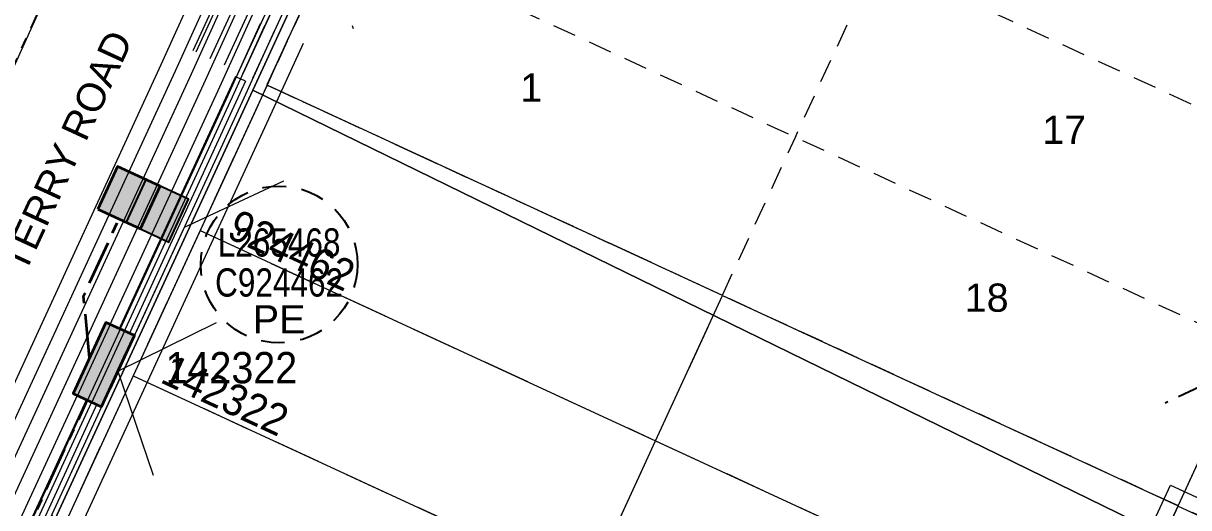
# Model space of a CAD drawing. Header units: metres. Extents: x 0 to 307451, y 0 to 6277344.
# Drawn here: x 305364.9 to 305439.2, y 6275199.8 to 6275230.7 of the extents above; entities that cross this region are included whole.
import ezdxf
from ezdxf.enums import TextEntityAlignment as Align

# ---------------------------------------------------------------- set-up
doc = ezdxf.new("R2010")
doc.units = ezdxf.units.M
for name, pattern in [('Cable Exist UG', [7, 4, -1, 1, -1]), ('Dash', [5, 3, -2]), ('IE Trench LV', [6, 4, -2]), ('PHANTOMX2', [6.6, 3, -0.75, 0.2, -0.75, 0.2, -0.75, 0.2, -0.75])]:
    doc.linetypes.add(name, pattern=pattern)
doc.layers.get('0').update_dxf_attribs({"color": 6})
for name, color, linetype, lineweight in [('_User Miscellaneous1', 30, 'Continuous', 13), ('_User_LV_Exist', 5, 'Continuous', 35), ('_User_SL_Exist', 4, 'Continuous', 35), ('Cadastre Developer_SP_NEW', 92, 'Continuous', 15), ('Cadastre Land Parcels_SP_EXT', 118, 'Continuous', 15), ('Cadastre Roads_SP_EXT', 218, 'Continuous', 15), ('Cadastre Roads_SP_NEW', 214, 'Continuous', 15)]:
    doc.layers.add(name, color=color, linetype=linetype, lineweight=lineweight)
doc.layers.add('_User Miscellaneous10', color=252, linetype='Continuous', lineweight=13, plot=False, transparency=0.75)
for name, color, linetype in [('Equip_SP_SL_EXT', 7, 'Continuous'), ('Equip_SP_SL_NEW', 2, 'Continuous'), ('Mains_LV_New_T84', 2, 'Cable x'), ('Notes_SL_MISC', 4, 'Continuous'), ('Services_SP_NEW_UG', 2, 'IE Trench LV'), ('SupportsUG_SP_LV_EXT', 7, 'Continuous')]:
    doc.layers.add(name, color=color, linetype=linetype)
doc.styles.get("Standard").update_dxf_attribs({"font": 'arial.ttf'})
doc.linetypes.add('Cable New UG', pattern='A,5.5,-0.01,["X",Standard,S=1.8,R=0,X=0,Y=-0.94],-1.7', length=7.21)
doc.linetypes.add('Cable x', pattern='A,4.5,-0.01,["X",Standard,S=1.25,R=0,X=0,Y=-0.65],-1.2', length=5.71)
doc.linetypes.add('IE Trench HV', pattern='A,4,-0.4,["/",Standard,S=2,R=0,X=0.25,Y=-1],-1.6', length=6)
doc.dimstyles.new('1.8mm_1_1000', dxfattribs={"dimtxt": 1.8, "dimasz": 2, "dimexe": 1, "dimexo": 3, "dimgap": 0.5, "dimtad": 0, "dimtoh": 1, "dimlfac": -1, "dimzin": 12, "dimdsep": 46, "dimtxsty": 'Standard', "dimcen": 1, "dimclrd": 256, "dimclre": 256, "dimclrt": 256, "dimazin": 3, "dimtfac": 1, "dimtmove": 0, "dimatfit": 3, "dimfxl": 1, "dimtolj": 1, "dimtzin": 0, "dimlwd": -1, "dimlwe": -1, "dimarcsym": 0})

# ---------------------------------------------------------------- blocks, each defined once
blk = doc.blocks.new('*U238')
at = {"width": 0.9}
blk.add_attdef('ASSET_NUM', text='', height=2, dxfattribs=at).set_placement((4, 2), align=Align.MIDDLE_LEFT)
for tag, p, flags in [('SUBURB', (-2, 0), 1), ('STREETNAME', (-1.8, 0), 9), ('PARENT', (-1.6, 0), 9), ('NOTES', (-1.4, 0), 9), ('LOCATION', (-1.2, 0), 9), ('LEGEND', (-1, 0), 9), ('USAGE', (-0.8, 0), 9), ('SUPPORT_TYPE', (-0.6, 0), 9), ('STATE', (-0.4, 0), 9), ('OWNED_BY', (-0.2, 0), 9)]:
    blk.add_attdef(tag, p, '', height=0.2, rotation=270, dxfattribs=dict(flags=flags))
blk.add_wipeout([(1, 2.5), (1, -2.5), (-1, -2.5), (-1, 2.5)])
at = {"layer": 'SupportsUG_SP_LV_EXT'}
h = blk.add_hatch(color=256, dxfattribs=at)
h.dxf.hatch_style = 1
h.paths.add_polyline_path([(-1, 2.5), (-1, -1.25), (-1, 1.25), (-1, -2.5), (1, -2.5), (1, 2.5)])
blk.add_lwpolyline([(-1, 2.5), (-1, -1.25), (-1, 1.25), (-1, -2.5), (1, -2.5), (1, 2.5)], close=True)
blk = doc.blocks.new('*U239')
at = {"layer": 'Equip_SP_SL_EXT'}
h = blk.add_hatch(color=256, dxfattribs=at)
h.dxf.hatch_style = 1
h.paths.add_polyline_path([(-1.5, 1.5), (-1.5, -1.5), (1.5, -1.5), (1.5, 1.5)])
blk.add_lwpolyline([(-1.5, 1.5), (-1.5, -1.5), (1.5, -1.5), (1.5, 1.5)], close=True)
at = {"width": 0.9, "flags": 8}
blk.add_attdef('ASSET_NUM', text='', height=2, dxfattribs=at).set_placement((4, 2), align=Align.MIDDLE_LEFT)
at = {"flags": 1}
blk.add_attdef('Z', (-2.351, -1.813), '', height=0.2, rotation=270, dxfattribs=at)
at = {"flags": 9}
for tag, p in [('NOTES', (-2, -1.813)), ('SUBURB', (-1.8, -1.813)), ('STREETNAME', (-1.6, -1.813)), ('LOCATION', (-1.4, -1.813)), ('LEGEND', (-1.2, -1.813)), ('USAGE', (-1, -1.813)), ('STATE', (-0.8, -1.813)), ('OWNED_BY', (-0.6, -1.813)), ('COLUMN_TYPE', (-0.4, -1.813)), ('STREET_CODE', (-0.2, -1.813)), ('STRUCTURE_PLANT_NUMBER', (0.031, -1.813))]:
    blk.add_attdef(tag, text='', height=0.2, rotation=270, dxfattribs=at).set_placement(p, align=Align.MIDDLE_LEFT)
blk = doc.blocks.new('*U199')
at = {"linetype": 'Dash', "ltscale": 0.5}
blk.add_circle((0, 0), 5, dxfattribs=at)
at = {"insert": (0, -2.6), "char_height": 1.8, "attachment_point": 2}
blk.add_mtext('PE', dxfattribs=at)
at = {"width": 0.8}
blk.add_attdef('SNUMBER', text='', height=1.8, dxfattribs=at).set_placement((0, 0.5), align=Align.CENTER)
at = {"flags": 1}
blk.add_attdef('Z', (0, 0), '', height=0.2, dxfattribs=at)
at = {"width": 0.8}
blk.add_attdef('CNUMBER', text='', height=1.8, dxfattribs=at).set_placement((0, -0.25), align=Align.TOP_CENTER)
blk = doc.blocks.new('*D313')
at = {"layer": '_User Miscellaneous10', "ltscale": 0.7, "transparency": 16777216}
for p, q in [((305366.838, 6275252.802), (305366.234, 6275253.077)), ((305366.315, 6275250.843), (305361.963, 6275241.289)), ((305354.678, 6275225.298), (305359.031, 6275234.852)), ((305353.543, 6275223.617), (305352.939, 6275223.892))]:
    blk.add_line(p, q, dxfattribs=at)
for points in [[(305366.012, 6275250.981), (305366.619, 6275250.705), (305367.144, 6275252.663)], [(305354.375, 6275225.436), (305354.981, 6275225.16), (305353.849, 6275223.478)]]:
    blk.add_solid(points, dxfattribs=at)
at = {"layer": '_User Miscellaneous10', "ltscale": 0.7, "transparency": 16777216, "insert": (305360.497, 6275238.07), "char_height": 1.8, "attachment_point": 5, "rotation": 65.50801}
blk.add_mtext('\\A1;32.07', dxfattribs=at)

msp = doc.modelspace()

# ---------------------------------------------------------------- linework, layer by layer
at = {"layer": '_User Miscellaneous1'}
for p, q in [((305378.4163, 6275227.269), (305321.2496, 6275103.3195)), ((305379.0701, 6275226.9674), (305321.9034, 6275103.0179)), ((305378.4163, 6275227.269), (305378.7432, 6275227.1182)), ((305379.0701, 6275226.9674), (305378.7432, 6275227.1182))]:
    msp.add_line(p, q, dxfattribs=at)
at = {"layer": '_User Miscellaneous10', "flags": 128}
for points in [[(305418.0305, 6275320.1558), (305375.8894, 6275228.8253)], [(305418.9385, 6275319.7368), (305376.7974, 6275228.4063)], [(305419.8466, 6275319.3179), (305377.7054, 6275227.9873)], [(305420.7546, 6275318.8989), (305378.6134, 6275227.5684)], [(305421.6626, 6275318.4799), (305379.5214, 6275227.1494)], [(305422.5706, 6275318.061), (305380.4294, 6275226.7304)]]:
    msp.add_lwpolyline(points, dxfattribs=at)
at = {"layer": '_User Miscellaneous10', "color": 4, "flags": 128}
msp.add_lwpolyline([(305421.027, 6275318.7732), (305378.8858, 6275227.4427)], dxfattribs=at)
at = {"layer": '_User Miscellaneous10', "flags": 128}
msp.add_lwpolyline([(305486.6835, 6275288.4784, 0.1543644), (305470.8379, 6275269.9088), (305438.55, 6275199.9128)], format="xyb", dxfattribs=at)
at = {"layer": '_User Miscellaneous10', "linetype": 'IE Trench HV', "ltscale": 0.7, "flags": 128}
msp.add_lwpolyline([(305378.8858, 6275227.4427), (305387.7276, 6275246.6052)], dxfattribs=at)
at = {"layer": '_User Miscellaneous10', "color": 2, "linetype": 'PHANTOMX2', "flags": 128}
msp.add_lwpolyline([(305388.3632, 6275246.3119), (305384.113, 6275237.1005), (305385.9286, 6275230.3401)], dxfattribs=at)
at = {"layer": '_User Miscellaneous10', "color": 2, "flags": 128}
for points in [[(305371.9752, 6275210.7586), (305375.1667, 6275217.6759), (305381.5141, 6275220.6271)], [(305370.9278, 6275208.4885), (305377.2067, 6275211.583)], [(305370.9278, 6275208.4886), (305373.1824, 6275201.8616)], [(305369.8805, 6275206.2186), (305366.7107, 6275199.3485), (305368.0908, 6275192.4859)]]:
    msp.add_lwpolyline(points, dxfattribs=at)
at = {"layer": 'Cadastre Developer_SP_NEW', "linetype": 'Dash', "transparency": 33554534}
for p, q in [((305380.4383, 6275226.7148), (305376.1658, 6275217.4527)), ((305409.4947, 6275213.3087), (305380.4383, 6275226.7148)), ((305376.1658, 6275217.4527), (305371.8934, 6275208.1907)), ((305376.1658, 6275217.4527), (305405.2223, 6275204.0466)), ((305405.2223, 6275204.0466), (305409.4947, 6275213.3087)), ((305409.4947, 6275213.3087), (305438.5511, 6275199.9025)), ((305371.8934, 6275208.1907), (305367.621, 6275198.9286)), ((305371.8934, 6275208.1907), (305400.9498, 6275194.7845)), ((305400.9498, 6275194.7845), (305405.2223, 6275204.0466)), ((305405.2223, 6275204.0466), (305434.2787, 6275190.6404)), ((305434.2787, 6275190.6404), (305438.5511, 6275199.9025))]:
    msp.add_line(p, q, dxfattribs=at)
at = {"layer": 'Cadastre Developer_SP_NEW'}
for p, q in [((305380.4383, 6275226.7148), (305376.1658, 6275217.4527)), ((305409.4947, 6275213.3087), (305380.4383, 6275226.7148)), ((305405.2223, 6275204.0466), (305409.4947, 6275213.3087)), ((305409.4947, 6275213.3087), (305438.5511, 6275199.9025)), ((305400.9498, 6275194.7845), (305405.2223, 6275204.0466)), ((305405.2223, 6275204.0466), (305434.2787, 6275190.6404)), ((305434.2787, 6275190.6404), (305438.5511, 6275199.9025))]:
    msp.add_line(p, q, dxfattribs=at)
at = {"layer": 'Cadastre Developer_SP_NEW', "linetype": 'Dash', "ltscale": 0.5, "transparency": 33554521, "flags": 128}
for points in [[(305422.5706, 6275318.061), (305417.9628, 6275308.0725), (305412.7267, 6275296.7221), (305408.4584, 6275287.4691), (305404.1439, 6275278.1163), (305399.8755, 6275268.8633), (305394.6394, 6275257.5128), (305390.3249, 6275248.16), (305385.0889, 6275236.8095), (305380.4376, 6275226.7266)], [(305409.486, 6275213.3233), (305414.1391, 6275223.4054), (305419.3771, 6275234.755), (305423.6932, 6275244.107), (305428.9312, 6275255.4566), (305433.2012, 6275264.7088), (305437.5174, 6275274.0609), (305441.7874, 6275283.3131), (305447.0254, 6275294.6627), (305451.6349, 6275304.6503)], [(305390.3247, 6275248.1602), (305390.3249, 6275248.16), (305419.3771, 6275234.755), (305448.4369, 6275221.3464)], [(305385.0886, 6275236.8097), (305385.0889, 6275236.8095), (305414.1391, 6275223.4054), (305443.2011, 6275209.9958)], [(305380.4373, 6275226.7268), (305380.4376, 6275226.7266), (305409.486, 6275213.3233), (305438.55, 6275199.9128), (305454.894, 6275192.3714), (305483.9499, 6275178.9647), (305513.006, 6275165.5578), (305529.35, 6275158.0164), (305557.5127, 6275145.0218), (305585.6752, 6275132.0272), (305602.0193, 6275124.4858), (305631.8308, 6275110.7304), (305654.5572, 6275100.2441)]]:
    msp.add_lwpolyline(points, dxfattribs=at)
at = {"layer": 'Cadastre Developer_SP_NEW', "ltscale": 0.5, "transparency": 33554687, "flags": 128}
msp.add_lwpolyline([(305471.4988, 6275271.3415), (305470.8379, 6275269.9088), (305466.5697, 6275260.6558), (305462.2553, 6275251.3029), (305457.9871, 6275242.0499), (305452.7513, 6275230.6993), (305448.4369, 6275221.3464), (305443.2011, 6275209.9958), (305438.55, 6275199.9128)], dxfattribs=at)
at = {"layer": 'Cadastre Land Parcels_SP_EXT', "linetype": 'Continuous'}
for points in [[(305650.7, 6275093.908), (305692.359, 6275185.466), (305633.333, 6275213.957), (305421.066, 6275316.415), (305379.528, 6275226.405), (305635.511, 6275101.328), (305650.7, 6275093.908)], [(305650.7, 6275093.908), (305635.511, 6275101.328), (305379.528, 6275226.405), (305313.337, 6275082.977), (305578.448, 6275053.973), (305619.597, 6275025.44), (305636.269, 6275062.148), (305650.7, 6275093.908)]]:
    msp.add_lwpolyline(points, close=True, dxfattribs=at)
at = {"layer": 'Cadastre Roads_SP_EXT', "linetype": 'Continuous'}
msp.add_lwpolyline([(305446.538, 6275419.657), (305416.65, 6275354.86), (305412.225, 6275345.267), (305395.188, 6275308.35), (305361.498, 6275235.346), (305319.214, 6275143.722), (305298.376, 6275098.567), (305306.516, 6275090.086), (305313.337, 6275082.977), (305379.528, 6275226.405), (305421.066, 6275316.415), (305431.837, 6275339.755), (305472.105, 6275375.209), (305471.922, 6275404.855), (305471.79, 6275426.372)], dxfattribs=at)
at = {"layer": 'Cadastre Roads_SP_NEW', "ltscale": 0.03}
msp.add_lwpolyline([(305417.839, 6275320.2437), (305375.7055, 6275228.9096)], dxfattribs=at)
at = {"layer": 'Services_SP_NEW_UG', "color": 2, "linetype": 'PHANTOMX2', "flags": 128}
msp.add_lwpolyline([(305448.2934, 6275218.6532), (305444.0416, 6275209.4425), (305437.7193, 6275206.4379)], dxfattribs=at)

# ---------------------------------------------------------------- block references
at = {"layer": '_User_SL_Exist', "rotation": 65.23214400591215}
msp.add_blockref('*U239', (305371.6251, 6275219.5478), dxfattribs=at)
at = {"layer": 'Equip_SP_SL_NEW'}
ref = msp.add_blockref('*U239', (305373.4412, 6275218.7099), dxfattribs=dict(at, rotation=65.23214400591215))
ref.add_attrib('ASSET_NUM', '924462', dxfattribs={"layer": '0', "height": 2, "rotation": 335.232144, "width": 0.9}).set_placement((305378.2048, 6275217.9483), align=Align.MIDDLE_LEFT)

# ---------------------------------------------------------------- texts
at = {"layer": '_User Miscellaneous10', "char_height": 1.8, "attachment_point": 5}
for s, insert in [('{\\fSwis721 BT|b0|i0|c0|p34;1}', (305397.2879, 6275226.5662)), ('{\\fSwis721 BT|b0|i0|c0|p34;17}', (305431.2885, 6275223.8757)), ('{\\fSwis721 BT|b0|i0|c0|p34;18}', (305426.344, 6275213.1593))]:
    msp.add_mtext(s, dxfattribs=dict(at, insert=insert))
at = {"layer": '_User_LV_Exist'}
msp.add_text('TERRY ROAD', height=1.8, rotation=65.236944, dxfattribs=at).set_placement((305368.4613, 6275222.1514), align=Align.CENTER)

# ---------------------------------------------------------------- dimensions: what is measured, and where the dimension line sits
at = {"layer": '_User Miscellaneous10', "ltscale": 0.7}
dim = msp.add_aligned_dim(p1=(305356.273, 6275222.3735), p2=(305369.5684, 6275251.5584), distance=2.6638, dimstyle='1.8mm_1_1000', dxfattribs=at)
dim.commit()
dim.dimension.update_dxf_attribs({"geometry": '*D313', "text_midpoint": (305360.4966, 6275238.0703)})

# ---------------------------------------------------------------- next in the draw order: block references
at = {"layer": '_User Miscellaneous1'}
ref = msp.add_blockref('*U238', (305370.0198, 6275208.9075), dxfattribs=dict(at, rotation=155.2369444197723))
ref.add_attrib('ASSET_NUM', '142322', dxfattribs={"layer": '0', "height": 2, "rotation": 335.232144, "width": 0.9}).set_placement((305373.9698, 6275208.7069), align=Align.MIDDLE_LEFT)

# ---------------------------------------------------------------- next in the draw order: linework, layer by layer
at = {"layer": '_User_LV_Exist', "linetype": 'Cable Exist UG', "ltscale": 0.7, "flags": 128}
msp.add_lwpolyline([(305354.0421, 6275174.2661), (305368.9724, 6275206.6374)], dxfattribs=at)
at = {"layer": '_User_SL_Exist', "color": 4, "linetype": 'Cable Exist UG', "ltscale": 0.7, "flags": 128}
msp.add_lwpolyline([(305369.1111, 6275209.325), (305368.7364, 6275213.2867), (305370.9967, 6275218.1857)], dxfattribs=at)

# ---------------------------------------------------------------- next in the draw order: block references
at = {"layer": 'Notes_SL_MISC', "linetype": 'ByBlock', "lineweight": -2}
msp.add_blockref('*U199', (305381.2068, 6275215.2892), dxfattribs=at).add_auto_attribs({'SNUMBER': 'L265468', 'CNUMBER': 'C924462'})

# ---------------------------------------------------------------- next in the draw order: block references
at = {"layer": '_User_LV_Exist'}
ref = msp.add_blockref('*U238', (305370.0198, 6275208.9075), dxfattribs=dict(at, rotation=155.2369444197723))
ref.add_attrib('ASSET_NUM', '142322', dxfattribs={"layer": '0', "height": 2, "width": 0.9}).set_placement((305373.9698, 6275208.7069), align=Align.MIDDLE_LEFT)

# ---------------------------------------------------------------- next in the draw order: linework, layer by layer
at = {"layer": '_User Miscellaneous10', "ltscale": 0.7, "flags": 128}
msp.add_lwpolyline([(305425.6072, 6275362.3416), (305383.2129, 6275269.6452), (305360.8198, 6275220.2933), (305324.5255, 6275141.6171), (305302.886, 6275096.4083)], dxfattribs=at)
at = {"layer": '_User Miscellaneous10', "flags": 128}
for points in [[(305414.9727, 6275319.2009), (305401.7293, 6275289.9616), (305389.2238, 6275262.3514), (305381.3819, 6275245.0377), (305373.6638, 6275228.0241), (305361.5351, 6275201.7365), (305355.1279, 6275187.8409), (305350.0192, 6275176.7658), (305345.3635, 6275166.6729), (305315.8848, 6275102.7669), (305322.8233, 6275083.3587), (305354.9617, 6275072.0091), (305378.8204, 6275069.4648), (305388.2218, 6275074.8), (305419.0056, 6275141.5206), (305427.552, 6275160.044), (305440.3716, 6275187.8292), (305441.8337, 6275190.9988), (305446.0029, 6275189.0794), (305414.8832, 6275121.6161), (305394.4099, 6275077.2325), (305400.1063, 6275067.1948), (305464.89, 6275060.286)], [(305415.8821, 6275318.7851), (305402.6402, 6275289.549), (305390.1347, 6275261.9388), (305382.2928, 6275244.6251), (305374.5731, 6275227.6081), (305362.4431, 6275201.3176), (305356.0361, 6275187.4222), (305350.9272, 6275176.3469), (305346.2715, 6275166.254), (305316.9639, 6275102.719), (305323.6048, 6275084.1432), (305355.1842, 6275072.9911), (305378.6066, 6275070.4932), (305387.4485, 6275075.511), (305418.0976, 6275141.9395), (305426.644, 6275160.463), (305439.4636, 6275188.2481), (305441.3442, 6275192.325), (305447.3301, 6275189.5693), (305415.7913, 6275121.1972), (305395.5329, 6275077.2797), (305400.7227, 6275068.1347), (305464.6762, 6275061.3145)], [(305416.7916, 6275318.3693), (305403.5511, 6275289.1365), (305391.0456, 6275261.5262), (305383.2038, 6275244.2125), (305375.4825, 6275227.192), (305363.3511, 6275200.8986), (305356.9442, 6275187.0034), (305351.8353, 6275175.9281), (305347.1796, 6275165.8351), (305318.0431, 6275102.671), (305324.3863, 6275084.9278), (305355.4067, 6275073.973), (305378.3928, 6275071.5217), (305386.6752, 6275076.222), (305417.1895, 6275142.3584), (305425.736, 6275160.8819), (305438.5556, 6275188.6671), (305440.8547, 6275193.6512)], [(305417.701, 6275317.9535), (305404.4621, 6275288.7239), (305391.9566, 6275261.1137), (305384.1147, 6275243.8), (305376.3918, 6275226.776), (305364.2591, 6275200.4797), (305357.8523, 6275186.5847), (305352.7433, 6275175.5092), (305348.0876, 6275165.4163), (305319.1222, 6275102.623), (305325.1678, 6275085.7123), (305355.6293, 6275074.955), (305378.179, 6275072.5502), (305385.9019, 6275076.9329), (305416.2815, 6275142.7774), (305424.828, 6275161.3008), (305437.6476, 6275189.086), (305440.3652, 6275194.9775)], [(305418.6105, 6275317.5377), (305405.373, 6275288.3113), (305392.8675, 6275260.7011), (305385.0256, 6275243.3874), (305377.3012, 6275226.36), (305365.1671, 6275200.0607), (305358.7604, 6275186.166), (305353.6514, 6275175.0903), (305348.9957, 6275164.9974), (305320.2013, 6275102.575), (305325.9493, 6275086.4968), (305355.8518, 6275075.9369), (305377.9652, 6275073.5786), (305385.1287, 6275077.6439), (305415.3735, 6275143.1963), (305423.9199, 6275161.7198), (305436.7396, 6275189.505), (305439.8757, 6275196.3037)], [(305380.0046, 6275230.6248), (305377.9377, 6275226.0687), (305365.8027, 6275199.7675), (305359.3961, 6275185.8729), (305354.287, 6275174.7971), (305349.6313, 6275164.7042), (305320.9567, 6275102.5415), (305326.4964, 6275087.046), (305356.0076, 6275076.6243), (305377.8155, 6275074.2986), (305384.5874, 6275078.1416), (305414.7379, 6275143.4896), (305423.2843, 6275162.013), (305436.104, 6275189.7982), (305439.5331, 6275197.232)], [(305380.9152, 6275230.2117), (305378.8471, 6275225.6527), (305366.7107, 6275199.3485), (305360.3042, 6275185.4542), (305355.1951, 6275174.3783), (305350.5394, 6275164.2853), (305322.0359, 6275102.4935), (305327.2779, 6275087.8306), (305356.2301, 6275077.6062), (305377.6017, 6275075.327), (305383.8141, 6275078.8526), (305413.8299, 6275143.9085), (305422.3763, 6275162.432), (305435.196, 6275190.2172), (305439.0436, 6275198.5583), (305453.5681, 6275191.8717), (305420.0591, 6275119.2285), (305400.8111, 6275077.5015), (305403.6197, 6275072.5524), (305463.6713, 6275066.1483)], [(305381.8259, 6275229.7985), (305379.7564, 6275225.2367), (305367.6188, 6275198.9296), (305361.2123, 6275185.0354), (305356.1031, 6275173.9594), (305351.4474, 6275163.8664), (305323.115, 6275102.4455), (305328.0594, 6275088.6151), (305356.4526, 6275078.5881), (305377.3879, 6275076.3555), (305383.0408, 6275079.5635), (305412.9219, 6275144.3275), (305421.4683, 6275162.8509), (305434.288, 6275190.6361), (305438.5541, 6275199.8845), (305454.8953, 6275192.3615), (305420.9671, 6275118.8097), (305401.9342, 6275077.5487), (305404.2361, 6275073.4923), (305463.4575, 6275067.1767)], [(305382.7366, 6275229.3854), (305380.6658, 6275224.8206), (305368.5268, 6275198.5106), (305362.1204, 6275184.6167), (305357.0112, 6275173.5405), (305352.3555, 6275163.4476), (305324.1941, 6275102.3975), (305328.8409, 6275089.3996), (305356.6752, 6275079.5701), (305377.1741, 6275077.384), (305382.2676, 6275080.2745), (305412.0139, 6275144.7464), (305420.5603, 6275163.2699), (305433.3799, 6275191.0551), (305438.0646, 6275201.2107), (305456.2226, 6275192.8514), (305421.8752, 6275118.3908), (305403.0572, 6275077.5959), (305404.8525, 6275074.4323), (305463.2437, 6275068.2052)]]:
    msp.add_lwpolyline(points, dxfattribs=at)
at = {"layer": '_User Miscellaneous10', "color": 2, "linetype": 'Cable New UG', "ltscale": 0.7, "flags": 128}
msp.add_lwpolyline([(305386.2918, 6275244.2392), (305371.0669, 6275211.1776)], dxfattribs=at)
at = {"layer": '_User Miscellaneous10', "color": 4, "flags": 128}
msp.add_lwpolyline([(305380.2778, 6275230.5009), (305378.2105, 6275225.9439), (305366.0751, 6275199.6418), (305359.6685, 6275185.7473), (305354.5594, 6275174.6715), (305349.9037, 6275164.5785), (305321.2805, 6275102.5271), (305326.7308, 6275087.2814), (305356.0743, 6275076.9188), (305377.7514, 6275074.6071), (305384.3554, 6275078.3549), (305414.4655, 6275143.6153), (305423.0119, 6275162.1387), (305435.8316, 6275189.9239), (305439.3862, 6275197.6299)], dxfattribs=at)
at = {"layer": 'Cadastre Developer_SP_NEW'}
for p, q in [((305376.1658, 6275217.4527), (305371.8934, 6275208.1907)), ((305376.1658, 6275217.4527), (305405.2223, 6275204.0466)), ((305371.8934, 6275208.1907), (305367.621, 6275198.9286)), ((305371.8934, 6275208.1907), (305400.9498, 6275194.7845))]:
    msp.add_line(p, q, dxfattribs=at)
at = {"layer": 'Mains_LV_New_T84', "color": 5, "linetype": 'Cable Exist UG', "ltscale": 0.7, "flags": 128}
msp.add_lwpolyline([(305315.6635, 6275134.7557), (305318.1723, 6275139.9251), (305322.6823, 6275137.7663), (305347.7779, 6275192.0221), (305361.9425, 6275222.7676), (305361.9425, 6275222.7676), (305372.0163, 6275244.9693), (305368.5912, 6275249.4656), (305369.5762, 6275251.6561)], dxfattribs=at)

doc.saveas('drawing.dxf')
